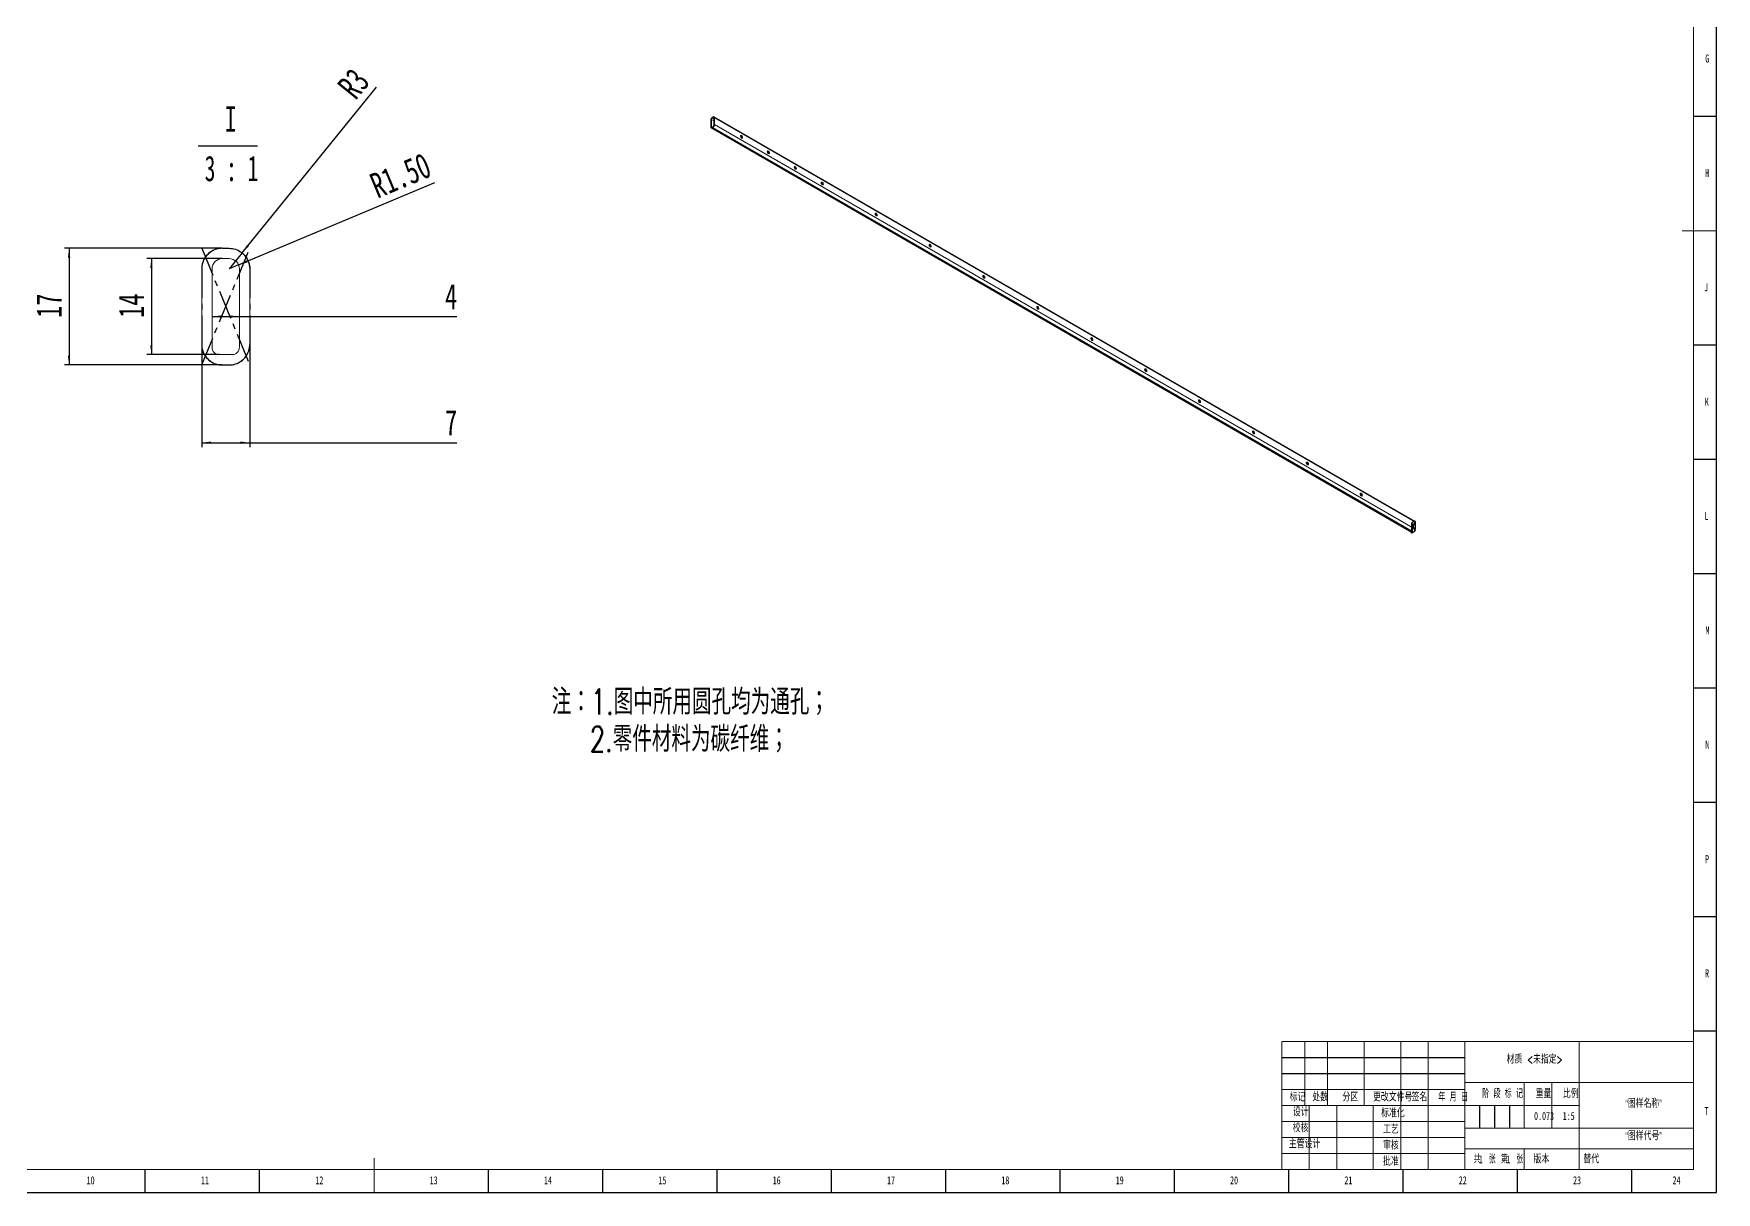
# Model space of a CAD drawing. Header units: millimetres. Extents: x 0 to 1189, y 0 to 841.
# Drawn here: x 453 to 1189, y 0 to 507 of the extents above; entities that cross this region are included whole.
import ezdxf

# ---------------------------------------------------------------- set-up
doc = ezdxf.new("R2010")
doc.units = ezdxf.units.MM
doc.header["$PDSIZE"] = -1
doc.linetypes.add('CENTERX2', pattern=[20.32, 12.7, -2.54, 2.54, -2.54])
for name, color, linetype in [('10', 7, 'Continuous'), ('5', 7, 'Continuous'), ('9', 7, 'Continuous'), ('SLD-0', 7, 'Continuous')]:
    doc.layers.add(name, color=color, linetype=linetype)
doc.styles.add('SLDTEXTSTYLE0', font='TXT', dxfattribs={"width": 0.7, "bigfont": 'bigfont'})
doc.styles.add('SLDTEXTSTYLE1', font='TXT', dxfattribs={"width": 0.6, "bigfont": 'bigfont'})
doc.styles.add('SLDTEXTSTYLE2', font='TXT', dxfattribs={"width": 0.614286, "bigfont": 'bigfont'})
doc.styles.add('SLDTEXTSTYLE3', font='TXT', dxfattribs={"width": 0.62, "bigfont": 'bigfont'})
doc.styles.add('SLDTEXTSTYLE5', font='TXT', dxfattribs={"width": 0.7})
doc.styles.add('SLDTEXTSTYLE7', font='TXT', dxfattribs={"width": 0.62})
doc.dimstyles.new('SLDDIMSTYLE3', dxfattribs={"dimtxt": 11.850439, "dimasz": 4.08, "dimexe": 0, "dimexo": 0.0625, "dimgap": 2.96261, "dimtad": 2, "dimlfac": 0.333333, "dimrnd": 1e-09, "dimzin": 4, "dimdsep": 46, "dimtxsty": 'SLDTEXTSTYLE5', "dimsah": 1, "dimcen": 0, "dimadec": 0, "dimazin": 1, "dimtfac": 1, "dimtofl": 0, "dimtmove": 0, "dimatfit": 3, "dimfxl": 0, "dimfrac": 2, "dimtolj": 1, "dimtzin": 12, "dimarcsym": 0})
doc.dimstyles.new('SLDDIMSTYLE4', dxfattribs={"dimtxt": 11.850439, "dimasz": 4.08, "dimexe": 0, "dimexo": 0.0625, "dimgap": 2.96261, "dimtad": 2, "dimlfac": 0.333333, "dimrnd": 1e-09, "dimzin": 12, "dimdsep": 46, "dimtxsty": 'SLDTEXTSTYLE5', "dimsah": 1, "dimcen": 0.09, "dimadec": 0, "dimazin": 3, "dimtfac": 1, "dimtofl": 0, "dimtmove": 0, "dimatfit": 3, "dimfxl": 0, "dimfrac": 2, "dimtolj": 1, "dimtzin": 12, "dimarcsym": 0})
doc.dimstyles.new('SLDDIMSTYLE5', dxfattribs={"dimtxt": 11.850439, "dimasz": 4.08, "dimexe": 0, "dimexo": 0.0625, "dimgap": 2.96261, "dimtad": 2, "dimlfac": 0.333333, "dimrnd": 1e-09, "dimzin": 12, "dimdsep": 46, "dimtxsty": 'SLDTEXTSTYLE5', "dimsah": 1, "dimcen": 0, "dimadec": 0, "dimazin": 3, "dimtfac": 1, "dimtofl": 0, "dimtmove": 0, "dimatfit": 3, "dimfxl": 0, "dimfrac": 2, "dimtolj": 1, "dimtzin": 12, "dimarcsym": 0})

# ---------------------------------------------------------------- blocks, each defined once
blk = doc.blocks.new('SW_NOTE_0')
at = {"layer": '10', "color": 0, "char_height": 11.1125, "attachment_point": 1, "style": 'SLDTEXTSTYLE0'}
for s, insert in [('\\M+1928D\\M+181461.图\\M+19286\\M+18F8A\\M+19770圆\\M+18D45\\M+18BCF为\\M+192CA\\M+18D45\\M+18147', (0, 14.32)), ('2.\\M+197EB\\M+18C8F\\M+18DDE\\M+197BF为碳纤维\\M+18147', (16.67, -1.99))]:
    blk.add_mtext(s, dxfattribs=dict(at, insert=insert))
blk = doc.blocks.new('_D_16')
at = {"layer": '10'}
for q in [(628.66, 441.55), (538.66, 403.79)]:
    blk.add_line((542.81, 405.53), q, dxfattribs=at)
blk.add_solid([(542.81, 405.53), (546.76, 406.64), (546.37, 407.58)], dxfattribs=at)
at = {"layer": '10', "insert": (599.22, 444.7), "char_height": 11.113, "attachment_point": 1, "rotation": 22.75781, "style": 'SLDTEXTSTYLE5'}
blk.add_mtext('R1.50', dxfattribs=at)
blk = doc.blocks.new('_D_17')
at = {"layer": '10'}
for p, q in [((535.66, 408.29), (502.66, 408.29)), ((504.66, 408.29), (504.66, 366.29)), ((534.45, 366.29), (502.66, 366.29))]:
    blk.add_line(p, q, dxfattribs=at)
for points in [[(504.66, 408.29), (504.15, 404.21), (505.16, 404.21)], [(504.66, 366.29), (505.16, 370.37), (504.15, 370.37)]]:
    blk.add_solid(points, dxfattribs=at)
at = {"layer": '10', "insert": (490.33, 382.41), "char_height": 11.113, "attachment_point": 1, "rotation": 90, "style": 'SLDTEXTSTYLE5'}
blk.add_mtext('14', dxfattribs=at)
blk = doc.blocks.new('_D_18')
at = {"layer": '10'}
for p, q in [((526.66, 370.79), (526.66, 325.79)), ((547.66, 370.79), (547.66, 325.79)), ((526.66, 327.79), (547.66, 327.79)), ((547.66, 327.79), (638.25, 327.79))]:
    blk.add_line(p, q, dxfattribs=at)
for points in [[(526.66, 327.79), (530.74, 327.28), (530.74, 328.3)], [(547.66, 327.79), (543.58, 328.3), (543.58, 327.28)]]:
    blk.add_solid(points, dxfattribs=at)
at = {"layer": '10', "insert": (633.06, 342.12), "char_height": 11.11, "attachment_point": 1, "style": 'SLDTEXTSTYLE5'}
blk.add_mtext('7', dxfattribs=at)
blk = doc.blocks.new('_D_19')
at = {"layer": '10'}
for p, q in [((535.66, 412.79), (466.66, 412.79)), ((468.66, 412.79), (468.66, 361.79)), ((535.66, 361.79), (466.66, 361.79))]:
    blk.add_line(p, q, dxfattribs=at)
for points in [[(468.66, 412.79), (468.15, 408.71), (469.16, 408.71)], [(468.66, 361.79), (469.16, 365.87), (468.15, 365.87)]]:
    blk.add_solid(points, dxfattribs=at)
at = {"layer": '10', "insert": (454.33, 382.41), "char_height": 11.113, "attachment_point": 1, "rotation": 90, "style": 'SLDTEXTSTYLE5'}
blk.add_mtext('17', dxfattribs=at)
blk = doc.blocks.new('_D_20')
at = {"layer": '10'}
for q in [(603.02, 483.29), (538.66, 403.79)]:
    blk.add_line((544.32, 410.79), q, dxfattribs=at)
blk.add_solid([(544.32, 410.79), (547.28, 413.64), (546.49, 414.28)], dxfattribs=at)
at = {"layer": '10', "insert": (585.37, 484.22), "char_height": 11.113, "attachment_point": 1, "rotation": 51.0058, "style": 'SLDTEXTSTYLE5'}
blk.add_mtext('R3', dxfattribs=at)
blk = doc.blocks.new('_D_21')
at = {"layer": '10'}
for p, q in [((531.16, 382.95), (543.16, 382.95)), ((543.16, 382.95), (638.25, 382.95))]:
    blk.add_line(p, q, dxfattribs=at)
for points in [[(531.16, 382.95), (535.24, 382.44), (535.24, 383.45)], [(543.16, 382.95), (539.08, 383.45), (539.08, 382.44)]]:
    blk.add_solid(points, dxfattribs=at)
at = {"layer": '10', "insert": (633.06, 397.27), "char_height": 11.11, "attachment_point": 1, "style": 'SLDTEXTSTYLE5'}
blk.add_mtext('4', dxfattribs=at)
blk = doc.blocks.new('SW_NOTE_1')
at = {"layer": '10', "color": 0}
blk.add_line((-12.14, -2.9), (13.79, -2.9), dxfattribs=at)
at = {"layer": '10', "color": 0, "attachment_point": 2}
for s, insert, char_height, style in [('I', (2.08, 14.32), 11.11, 'SLDTEXTSTYLE5'), ('3 : 1', (2.44, -7.3), 11.113, 'SLDTEXTSTYLE7')]:
    blk.add_mtext(s, dxfattribs=dict(at, insert=insert, char_height=char_height, style=style))

msp = doc.modelspace()

# ---------------------------------------------------------------- linework, layer by layer
at = {"color": 7, "linetype": 'Continuous', "lineweight": 15}
for p, q in [((749.2388, 468.919), (749.2388, 465.925)), ((749.4459, 465.4672), (1055.8589, 288.5788)), ((749.5923, 466.0195), (749.5923, 469.1231)), ((750.2765, 466.1158), (749.851, 465.8702)), ((750.1816, 470.2798), (749.9459, 470.1438)), ((749.9459, 469.7355), (750.1816, 469.8716)), ((749.9459, 465.5167), (750.1816, 465.6528)), ((749.9459, 465.5167), (1056.3588, 288.6283)), ((750.1816, 465.6528), (1056.5945, 288.7644)), ((750.5352, 469.6674), (750.5352, 466.5638)), ((1057.0945, 293.4409), (750.6816, 470.3293)), ((750.8887, 466.8775), (750.8887, 469.8715)), ((750.8887, 469.8715), (1057.3016, 292.9831)), ((750.8887, 466.8775), (1057.3016, 289.9891)), ((762.3203, 461.9114), (762.2144, 461.9586)), ((774.1054, 455.108), (773.9996, 455.1552)), ((785.8905, 448.3046), (785.7847, 448.3518)), ((797.6756, 441.5012), (797.5698, 441.5484)), ((538.6561, 412.791), (535.6561, 412.791)), ((535.6561, 408.291), (538.6561, 408.291)), ((526.6561, 403.791), (526.6561, 370.791)), ((531.1561, 369.5826), (531.1561, 403.791)), ((543.1561, 403.791), (543.1561, 369.5826)), ((547.6561, 370.791), (547.6561, 403.791)), ((539.8645, 366.291), (534.4477, 366.291)), ((535.6561, 361.791), (538.6561, 361.791)), ((1056.3588, 288.6283), (1056.5945, 288.7644)), ((1057.3016, 289.9891), (1057.3016, 292.9831))]:
    msp.add_line(p, q, dxfattribs=at)
at = {"color": 8, "linetype": 'Continuous', "lineweight": 15}
for p, q in [((749.5923, 469.1231), (750.5351, 468.5789)), ((749.5923, 466.0195), (749.851, 465.8702)), ((749.9459, 469.7355), (750.5351, 469.3953)), ((750.1816, 469.8716), (750.5352, 469.6675)), ((762.2024, 461.8435), (762.6319, 461.5956)), ((773.9875, 455.0401), (774.417, 454.7921)), ((785.7726, 448.2367), (786.2021, 447.9888)), ((797.5577, 441.4333), (797.9872, 441.1853)), ((821.128, 427.8265), (821.5575, 427.5785)), ((844.6982, 414.2197), (845.1277, 413.9718)), ((868.2684, 400.6129), (868.6979, 400.3649)), ((891.8387, 387.0061), (892.2681, 386.7581)), ((915.4089, 373.3993), (915.8384, 373.1513)), ((938.9791, 359.7925), (939.4086, 359.5445)), ((962.5493, 346.1857), (962.9788, 345.9377)), ((986.1196, 332.5789), (986.549, 332.3309)), ((1009.6898, 318.9721), (1010.1193, 318.7241)), ((1033.26, 305.3653), (1033.6895, 305.1173))]:
    msp.add_line(p, q, dxfattribs=at)
at = {"color": 7, "linetype": 'CENTERX2'}
for p, q in [((526.6561, 412.791), (547.6561, 361.791)), ((526.6561, 361.791), (547.6561, 412.791)), ((532.2119, 412.1059), (531.5702, 411.81)), ((532.8749, 412.3505), (532.2119, 412.1059)), ((533.5551, 412.5423), (532.8749, 412.3505)), ((534.2482, 412.6802), (533.5551, 412.5423)), ((534.9499, 412.7632), (534.2482, 412.6802)), ((535.6561, 412.791), (534.9499, 412.7632)), ((535.6561, 412.791), (538.6561, 412.791)), ((538.6561, 412.791), (539.3622, 412.7632)), ((539.3622, 412.7632), (540.064, 412.6802)), ((540.064, 412.6802), (540.7571, 412.5423)), ((540.7571, 412.5423), (541.4372, 412.3505)), ((541.4372, 412.3505), (542.1002, 412.1059)), ((542.1002, 412.1059), (542.742, 411.81)), ((526.7669, 405.1989), (526.6838, 404.4971)), ((526.9047, 405.892), (526.7669, 405.1989)), ((527.0966, 406.5721), (526.9047, 405.892)), ((527.3412, 407.2351), (527.0966, 406.5721)), ((527.637, 407.8769), (527.3412, 407.2351)), ((527.9823, 408.4935), (527.637, 407.8769)), ((528.3749, 409.081), (527.9823, 408.4935)), ((528.8124, 409.636), (528.3749, 409.081)), ((529.2921, 410.1549), (528.8124, 409.636)), ((529.811, 410.6346), (529.2921, 410.1549)), ((530.366, 411.0721), (529.811, 410.6346)), ((530.9536, 411.4647), (530.366, 411.0721)), ((531.5702, 411.81), (530.9536, 411.4647)), ((542.742, 411.81), (543.3586, 411.4647)), ((543.3586, 411.4647), (543.9461, 411.0721)), ((543.9461, 411.0721), (544.5011, 410.6346)), ((544.5011, 410.6346), (545.02, 410.1549)), ((545.02, 410.1549), (545.4997, 409.636)), ((545.4997, 409.636), (545.9372, 409.081)), ((545.9372, 409.081), (546.3298, 408.4935)), ((546.3298, 408.4935), (546.6751, 407.8769)), ((546.6751, 407.8769), (546.971, 407.2351)), ((546.971, 407.2351), (547.2156, 406.5721)), ((547.2156, 406.5721), (547.4074, 405.892)), ((547.4074, 405.892), (547.5453, 405.1989)), ((547.5453, 405.1989), (547.6283, 404.4971)), ((526.6838, 404.4971), (526.6561, 403.791)), ((526.6561, 403.791), (526.6561, 370.791)), ((547.6283, 404.4971), (547.6561, 403.791)), ((547.6561, 403.791), (547.6561, 370.791)), ((526.6561, 370.791), (526.6838, 370.0848)), ((526.6838, 370.0848), (526.7669, 369.3831)), ((526.7669, 369.3831), (526.9047, 368.69)), ((526.9047, 368.69), (527.0966, 368.0098)), ((527.0966, 368.0098), (527.3412, 367.3468)), ((546.971, 367.3468), (547.2156, 368.0098)), ((547.2156, 368.0098), (547.4074, 368.69)), ((547.4074, 368.69), (547.5453, 369.3831)), ((547.5453, 369.3831), (547.6283, 370.0848)), ((547.6283, 370.0848), (547.6561, 370.791)), ((527.3412, 367.3468), (527.637, 366.705)), ((527.637, 366.705), (527.9823, 366.0885)), ((527.9823, 366.0885), (528.3749, 365.5009)), ((528.3749, 365.5009), (528.8124, 364.9459)), ((528.8124, 364.9459), (529.2921, 364.427)), ((529.2921, 364.427), (529.811, 363.9473)), ((529.811, 363.9473), (530.366, 363.5098)), ((530.366, 363.5098), (530.9536, 363.1172)), ((530.9536, 363.1172), (531.5702, 362.7719)), ((531.5702, 362.7719), (532.2119, 362.476)), ((532.2119, 362.476), (532.8749, 362.2315)), ((532.8749, 362.2315), (533.5551, 362.0396)), ((533.5551, 362.0396), (534.2482, 361.9018)), ((534.2482, 361.9018), (534.9499, 361.8187)), ((534.9499, 361.8187), (535.6561, 361.791)), ((535.6561, 361.791), (538.6561, 361.791)), ((538.6561, 361.791), (539.3622, 361.8187)), ((539.3622, 361.8187), (540.064, 361.9018)), ((540.064, 361.9018), (540.7571, 362.0396)), ((540.7571, 362.0396), (541.4372, 362.2315)), ((541.4372, 362.2315), (542.1002, 362.476)), ((542.1002, 362.476), (542.742, 362.7719)), ((542.742, 362.7719), (543.3586, 363.1172)), ((543.3586, 363.1172), (543.9461, 363.5098)), ((543.9461, 363.5098), (544.5011, 363.9473)), ((544.5011, 363.9473), (545.02, 364.427)), ((545.02, 364.427), (545.4997, 364.9459)), ((545.4997, 364.9459), (545.9372, 365.5009)), ((545.9372, 365.5009), (546.3298, 366.0885)), ((546.3298, 366.0885), (546.6751, 366.705)), ((546.6751, 366.705), (546.971, 367.3468)), ((1055.6517, 288.2201), (1057.3016, 293.7996)), ((1055.6517, 292.8471), (1057.3016, 289.1726))]:
    msp.add_line(p, q, dxfattribs=at)
at = {"color": 7, "linetype": 'Continuous'}
for p, q in [((1055.6517, 292.0306), (1055.6517, 289.0366)), ((1056.3588, 293.2553), (1056.5945, 293.3914)), ((1056.3588, 288.6283), (1056.5945, 288.7644)), ((1057.3016, 292.9831), (1057.3016, 289.9891))]:
    msp.add_line(p, q, dxfattribs=at)
at = {"color": 7, "linetype": 'Continuous', "lineweight": 15, "flags": 128}
for points in [[(762.2024, 461.8432), (762.2383, 462.0308), (762.3405, 462.1485), (762.4934, 462.1782), (762.6738, 462.1155), (762.8542, 461.9699), (763.0071, 461.7636), (763.1093, 461.528), (763.1452, 461.299), (763.1093, 461.1114), (763.0071, 460.9938), (762.8542, 460.9641), (762.6738, 461.0267), (762.4934, 461.1723), (762.3405, 461.3786), (762.2383, 461.6142), (762.2024, 461.8432)], [(773.9875, 455.0398), (774.0234, 455.2275), (774.1256, 455.3451), (774.2785, 455.3748), (774.4589, 455.3121), (774.6393, 455.1665), (774.7923, 454.9602), (774.8945, 454.7246), (774.9303, 454.4956), (774.8945, 454.308), (774.7923, 454.1904), (774.6393, 454.1606), (774.4589, 454.2234), (774.2785, 454.3689), (774.1256, 454.5752), (774.0234, 454.8108), (773.9875, 455.0398)], [(785.7726, 448.2364), (785.8085, 448.424), (785.9107, 448.5417), (786.0636, 448.5714), (786.244, 448.5087), (786.4244, 448.3631), (786.5774, 448.1568), (786.6796, 447.9212), (786.7154, 447.6922), (786.6796, 447.5046), (786.5774, 447.387), (786.4244, 447.3572), (786.244, 447.4199), (786.0636, 447.5655), (785.9107, 447.7718), (785.8085, 448.0074), (785.7726, 448.2364)], [(797.5577, 441.433), (797.5936, 441.6206), (797.6958, 441.7383), (797.8488, 441.768), (798.0291, 441.7053), (798.2096, 441.5597), (798.3625, 441.3534), (798.4647, 441.1178), (798.5005, 440.8888), (798.4647, 440.7012), (798.3625, 440.5836), (798.2096, 440.5538), (798.0291, 440.6166), (797.8488, 440.7621), (797.6958, 440.9684), (797.5936, 441.204), (797.5577, 441.433)], [(821.128, 427.8262), (821.1639, 428.0138), (821.2661, 428.1315), (821.419, 428.1612), (821.5994, 428.0985), (821.7798, 427.9529), (821.9327, 427.7466), (822.0349, 427.511), (822.0708, 427.282), (822.0349, 427.0944), (821.9327, 426.9768), (821.7798, 426.947), (821.5994, 427.0097), (821.419, 427.1553), (821.2661, 427.3616), (821.1639, 427.5972), (821.128, 427.8262)], [(844.6982, 414.2194), (844.7341, 414.407), (844.8363, 414.5247), (844.9892, 414.5544), (845.1696, 414.4917), (845.35, 414.3461), (845.5029, 414.1398), (845.6051, 413.9042), (845.641, 413.6752), (845.6051, 413.4876), (845.5029, 413.37), (845.35, 413.3402), (845.1696, 413.4029), (844.9892, 413.5485), (844.8363, 413.7548), (844.7341, 413.9904), (844.6982, 414.2194)], [(868.2684, 400.6126), (868.3043, 400.8002), (868.4065, 400.9178), (868.5594, 400.9476), (868.7398, 400.8849), (868.9202, 400.7393), (869.0732, 400.533), (869.1753, 400.2974), (869.2112, 400.0684), (869.1753, 399.8808), (869.0732, 399.7631), (868.9202, 399.7334), (868.7398, 399.7961), (868.5594, 399.9417), (868.4065, 400.148), (868.3043, 400.3836), (868.2684, 400.6126)], [(891.8386, 387.0058), (891.8745, 387.1934), (891.9767, 387.3111), (892.1297, 387.3408), (892.3101, 387.2781), (892.4905, 387.1325), (892.6434, 386.9262), (892.7456, 386.6906), (892.7815, 386.4616), (892.7456, 386.274), (892.6434, 386.1564), (892.4905, 386.1266), (892.3101, 386.1893), (892.1297, 386.3349), (891.9767, 386.5412), (891.8745, 386.7768), (891.8386, 387.0058)], [(915.4089, 373.399), (915.4448, 373.5866), (915.547, 373.7042), (915.6999, 373.734), (915.8803, 373.6713), (916.0607, 373.5257), (916.2136, 373.3194), (916.3158, 373.0838), (916.3517, 372.8548), (916.3158, 372.6672), (916.2136, 372.5495), (916.0607, 372.5198), (915.8803, 372.5825), (915.6999, 372.7281), (915.547, 372.9344), (915.4448, 373.17), (915.4089, 373.399)], [(938.9791, 359.7922), (939.015, 359.9798), (939.1172, 360.0975), (939.2701, 360.1272), (939.4505, 360.0645), (939.6309, 359.9189), (939.7838, 359.7126), (939.886, 359.477), (939.9219, 359.248), (939.886, 359.0604), (939.7838, 358.9427), (939.6309, 358.913), (939.4505, 358.9757), (939.2701, 359.1213), (939.1172, 359.3276), (939.015, 359.5632), (938.9791, 359.7922)], [(962.5493, 346.1854), (962.5852, 346.373), (962.6874, 346.4906), (962.8403, 346.5204), (963.0207, 346.4577), (963.2011, 346.3121), (963.3541, 346.1058), (963.4563, 345.8702), (963.4921, 345.6412), (963.4563, 345.4536), (963.3541, 345.3359), (963.2011, 345.3062), (963.0207, 345.3689), (962.8403, 345.5145), (962.6874, 345.7208), (962.5852, 345.9564), (962.5493, 346.1854)], [(986.1196, 332.5786), (986.1554, 332.7662), (986.2576, 332.8838), (986.4106, 332.9136), (986.591, 332.8509), (986.7714, 332.7053), (986.9243, 332.499), (987.0265, 332.2634), (987.0624, 332.0344), (987.0265, 331.8468), (986.9243, 331.7291), (986.7714, 331.6994), (986.591, 331.7621), (986.4106, 331.9077), (986.2576, 332.114), (986.1554, 332.3496), (986.1196, 332.5786)], [(1009.6898, 318.9718), (1009.7257, 319.1594), (1009.8279, 319.277), (1009.9808, 319.3068), (1010.1612, 319.2441), (1010.3416, 319.0985), (1010.4945, 318.8922), (1010.5967, 318.6566), (1010.6326, 318.4276), (1010.5967, 318.24), (1010.4945, 318.1223), (1010.3416, 318.0926), (1010.1612, 318.1553), (1009.9808, 318.3009), (1009.8279, 318.5072), (1009.7257, 318.7428), (1009.6898, 318.9718)], [(1033.26, 305.365), (1033.2959, 305.5526), (1033.3981, 305.6702), (1033.551, 305.7), (1033.7314, 305.6372), (1033.9118, 305.4917), (1034.0647, 305.2854), (1034.1669, 305.0498), (1034.2028, 304.8208), (1034.1669, 304.6332), (1034.0647, 304.5155), (1033.9118, 304.4858), (1033.7314, 304.5485), (1033.551, 304.6941), (1033.3981, 304.9004), (1033.2959, 305.136), (1033.26, 305.365)]]:
    msp.add_lwpolyline(points, dxfattribs=at)
at = {"color": 7, "linetype": 'Continuous', "flags": 128}
for points in [[(1056.3588, 293.2553), (1056.2209, 293.16), (1056.0882, 293.037), (1055.966, 292.8909), (1055.8588, 292.7275), (1055.7709, 292.553), (1055.7055, 292.3742), (1055.6653, 292.1977), (1055.6517, 292.0306)], [(1055.6517, 289.0366), (1055.6653, 288.8852), (1055.7055, 288.7552), (1055.7709, 288.6518), (1055.8588, 288.5788), (1055.966, 288.5391), (1056.0882, 288.5342), (1056.2209, 288.5643), (1056.3588, 288.6283)], [(1056.5945, 293.3914), (1056.7325, 293.4554), (1056.8651, 293.4855), (1056.9874, 293.4806), (1057.0945, 293.4409), (1057.1825, 293.3679), (1057.2478, 293.2645), (1057.2881, 293.1345), (1057.3016, 292.9831)], [(1056.5945, 288.7644), (1056.7325, 288.8597), (1056.8651, 288.9827), (1056.9874, 289.1287), (1057.0945, 289.2922), (1057.1825, 289.4667), (1057.2478, 289.6455), (1057.2881, 289.822), (1057.3016, 289.9891)]]:
    msp.add_lwpolyline(points, dxfattribs=at)
at = {"color": 7, "linetype": 'Continuous', "lineweight": 15}
for centre, radius, start, end in [((749.6699, 465.8551), 0.4367, 170.7859829, 309.2032519), ((750.774, 468.8492), 1.5368, 122.6054953, 177.3945091), ((749.75, 465.9939), 0.1597, 170.7860019, 309.2032516), ((750.36, 469.0882), 0.7684, 122.6054987, 177.394505), ((750.4576, 469.9414), 0.4367, 350.7859829, 129.2032519), ((750.3196, 469.7024), 0.2184, 350.7859898, 129.2032469), ((749.3535, 466.9474), 1.5368, 302.6054953, 357.3945091), ((749.9737, 466.5893), 0.5621, 302.6054976, 357.3945005), ((761.8264, 461.0888), 0.9594, 353.4630263, 59.0222589), ((773.6117, 454.2855), 0.9593, 353.4563932, 59.028887), ((785.3968, 447.4821), 0.9593, 353.456517, 59.0267703), ((797.1818, 440.6786), 0.9594, 353.4620607, 59.023211), ((820.8008, 427.0931), 0.9137, 351.7849823, 68.2102581), ((535.6561, 403.791), 9, 90.0000153, 179.9999925), ((538.6561, 403.791), 9, 0.0000075, 89.9999847), ((844.3711, 413.4863), 0.9137, 351.7853622, 68.2097633), ((535.6561, 403.791), 4.5, 90.0000293, 179.9999773), ((538.6561, 403.791), 4.5, 0.0000227, 89.9999707), ((867.9413, 399.8796), 0.9137, 351.7820048, 68.2123225), ((891.5115, 386.2727), 0.9137, 351.7849949, 68.2093392), ((535.6561, 370.791), 9, 180.0000075, 269.9999847), ((534.4477, 369.5826), 3.2916, 180.0000312, 269.9999719), ((538.6561, 370.791), 9, 270.0000153, 359.9999925), ((539.8645, 369.5826), 3.2916, 270.0000281, 359.9999688), ((915.0818, 372.6659), 0.9137, 351.7820114, 68.2123179), ((938.652, 359.0591), 0.9137, 351.7834914, 68.2108335), ((962.2222, 345.4523), 0.9137, 351.7834926, 68.2108347), ((985.7924, 331.8455), 0.9137, 351.7848563, 68.2098822), ((1009.3627, 318.2387), 0.9137, 351.7844211, 68.2103174), ((1032.9329, 304.6319), 0.9137, 351.7839389, 68.2106968), ((1056.0659, 289.0372), 0.503, 245.6928922, 305.6175388), ((1055.7664, 290.059), 1.5368, 302.6054953, 357.3945091), ((1056.8259, 293.0436), 0.4795, 352.7452643, 55.9425572)]:
    msp.add_arc(centre, radius, start, end, dxfattribs=at)
at = {"color": 7, "linetype": 'Continuous'}
msp.add_point((1056.4767, 291.0098), dxfattribs=at)
at = {"layer": '5', "color": 7}
for p, q in [((1189, 0), (1189, 841)), ((999, 59), (1079, 59)), ((999, 52), (1079, 52)), ((1085.5, 38), (1085.5, 28)), ((1092, 38), (1092, 28)), ((1098.5, 38), (1098.5, 28)), ((0, 0), (1189, 0))]:
    msp.add_line(p, q, dxfattribs=at)
at = {"layer": '5', "color": 7, "lineweight": 15}
for p, q in [((1179, 10), (1179, 831.0501)), ((999, 66), (1179, 66)), ((999, 66), (999, 10)), ((1009, 66), (1009, 38)), ((1019, 66), (1019, 38)), ((1035, 66), (1035, 38)), ((1051, 66), (1051, 10)), ((1063, 66), (1063, 10)), ((1079, 66), (1079, 10)), ((1129, 66), (1129, 38)), ((999, 45), (1079, 45)), ((1079, 48), (1179, 48)), ((1105, 48), (1105, 28)), ((1117, 48), (1117, 28)), ((999, 38), (1129, 38)), ((1011, 38), (1011, 10)), ((1023, 38), (1023, 10)), ((1039, 38), (1039, 10)), ((1129, 38), (1129, 10)), ((999, 31), (1079, 31)), ((999, 24), (1079, 24)), ((1079, 28), (1179, 28)), ((999, 17), (1079, 17)), ((1079.0061, 18.9824), (1179, 18.9824)), ((0, 10), (1179, 10))]:
    msp.add_line(p, q, dxfattribs=at)
at = {"layer": '5'}
for p, q in [((1189, 470.5), (1179, 470.5)), ((1189, 370.5), (1179, 370.5)), ((1189, 320.5), (1179, 320.5)), ((1189, 270.5), (1179, 270.5)), ((1189, 220.5), (1179, 220.5)), ((1189, 170.5), (1179, 170.5)), ((1189, 120.5), (1179, 120.5)), ((1189, 70.5), (1179, 70.5)), ((502, 0), (502, 10)), ((552, 0), (552, 10)), ((652, 0), (652, 10)), ((702, 0), (702, 10)), ((752, 0), (752, 10)), ((802, 0), (802, 10)), ((852, 0), (852, 10)), ((902, 0), (902, 10)), ((952, 0), (952, 10)), ((1002, 0), (1002, 10)), ((1052, 0), (1052, 10)), ((1102, 0), (1102, 10)), ((1152, 0), (1152, 10))]:
    msp.add_line(p, q, dxfattribs=at)
at = {"layer": '5', "lineweight": 15}
for p, q in [((1189, 420.5), (1174, 420.5)), ((602, 0), (602, 15)), ((1105, 18.9824), (1105, 10))]:
    msp.add_line(p, q, dxfattribs=at)

# ---------------------------------------------------------------- block references
at = {"layer": '10'}
for name, p in [('SW_NOTE_1', (537.2341, 460.5766)), ('SW_NOTE_0', (679.7048, 205.7252))]:
    msp.add_blockref(name, p, dxfattribs=at)

# ---------------------------------------------------------------- texts
at = {"layer": '10', "char_height": 3.5}
for s, insert, attachment_point, style in [('G', (1185.0391, 497.5247), 2, 'SLDTEXTSTYLE5'), ('H', (1184.9297, 447.4381), 2, 'SLDTEXTSTYLE5'), ('J', (1184.5153, 397.5247), 2, 'SLDTEXTSTYLE5'), ('K', (1184.8203, 347.4381), 2, 'SLDTEXTSTYLE5'), ('L', (1184.6806, 297.5247), 2, 'SLDTEXTSTYLE5'), ('M', (1185.0974, 247.4381), 2, 'SLDTEXTSTYLE5'), ('N', (1185.0488, 197.5247), 2, 'SLDTEXTSTYLE5'), ('P', (1184.9443, 147.4381), 2, 'SLDTEXTSTYLE5'), ('R', (1184.9297, 97.5247), 2, 'SLDTEXTSTYLE5'), ('\\M+18DDE质 <\\M+196A2\\M+18E77\\M+192E8>', (1109.4754, 59.8579), 2, 'SLDTEXTSTYLE0'), ('\\M+18167图样\\M+196BC\\M+18FCC\\M+18168', (1157.1694, 40.5106), 2, 'SLDTEXTSTYLE0'), ('T', (1184.6563, 37.2747), 2, 'SLDTEXTSTYLE5'), ('\\M+18D5A\\M+18A6A', (1007.176, 29.8568), 2, 'SLDTEXTSTYLE0'), ('0.073', (1113.6461, 35.1578), 2, 'SLDTEXTSTYLE5'), ('\\M+18EE5\\M+18AC7设计', (1008.926, 22.8297), 2, 'SLDTEXTSTYLE0'), ('\\M+18167图样\\M+191E3\\M+18D86\\M+18168', (1157.1718, 26.3657), 2, 'SLDTEXTSTYLE0'), ('1', (1085.1099, 16.1881), 1, 'SLDTEXTSTYLE5'), ('1', (1097.1354, 16.1881), 1, 'SLDTEXTSTYLE5'), ('10', (478.0889, 7.0247), 2, 'SLDTEXTSTYLE5'), ('11', (528.0889, 7.0247), 2, 'SLDTEXTSTYLE5'), ('12', (578.0889, 7.0247), 2, 'SLDTEXTSTYLE5'), ('13', (628.0889, 7.0247), 2, 'SLDTEXTSTYLE5'), ('14', (678.0889, 7.0247), 2, 'SLDTEXTSTYLE5'), ('15', (728.0889, 7.0247), 2, 'SLDTEXTSTYLE5'), ('16', (778.0913, 7.0247), 2, 'SLDTEXTSTYLE5'), ('17', (828.0913, 7.0247), 2, 'SLDTEXTSTYLE5'), ('18', (878.0913, 7.0247), 2, 'SLDTEXTSTYLE5'), ('19', (928.0913, 7.0247), 2, 'SLDTEXTSTYLE5'), ('20', (978.0889, 7.0247), 2, 'SLDTEXTSTYLE5'), ('21', (1028.0889, 7.0247), 2, 'SLDTEXTSTYLE5'), ('22', (1078.0889, 7.0247), 2, 'SLDTEXTSTYLE5'), ('23', (1128.0889, 7.0247), 2, 'SLDTEXTSTYLE5'), ('24', (1171.5889, 7.0247), 2, 'SLDTEXTSTYLE5')]:
    msp.add_mtext(s, dxfattribs=dict(at, insert=insert, attachment_point=attachment_point, style=style))
at = {"layer": '10', "color": 7, "insert": (1112.5264, 16.1881), "char_height": 3.5, "attachment_point": 2, "style": 'SLDTEXTSTYLE0'}
msp.add_mtext('\\M+194C5\\M+1967B', dxfattribs=at)
at = {"layer": '9', "color": 7, "char_height": 3.5, "attachment_point": 2}
for s, insert, style in [('阶 \\M+19269 标 记', (1095.5362, 44.8103), 'SLDTEXTSTYLE2'), ('\\M+18F64\\M+197CA', (1113.4015, 44.8103), 'SLDTEXTSTYLE0'), ('\\M+194E4\\M+197E1', (1125.295, 44.8103), 'SLDTEXTSTYLE0'), ('标记', (1005.8211, 43.3062), 'SLDTEXTSTYLE0'), ('设计', (1007.228, 36.7667), 'SLDTEXTSTYLE0'), ('处\\M+19094', (1015.7589, 43.3062), 'SLDTEXTSTYLE0'), ('\\M+195AA\\M+18BE6', (1028.9158, 43.3062), 'SLDTEXTSTYLE0'), ('\\M+18D58\\M+189FC\\M+195B6\\M+18C8F\\M+18D86', (1047.4728, 43.3062), 'SLDTEXTSTYLE0'), ('签\\M+196BC', (1059.1453, 43.3062), 'SLDTEXTSTYLE0'), ('\\M+1944E \\M+18C8E \\M+193FA', (1073.9089, 43.3062), 'SLDTEXTSTYLE3'), ('标\\M+18F79\\M+189BB', (1047.5672, 36.3584), 'SLDTEXTSTYLE0'), ('\\M+18D48艺', (1046.681, 29.2301), 'SLDTEXTSTYLE0'), ('审\\M+18A6A', (1046.6804, 22.2493), 'SLDTEXTSTYLE0'), ('\\M+194E1\\M+18F79', (1046.6624, 15.2155), 'SLDTEXTSTYLE0'), ('\\M+18BA4  张', (1087.69, 16.1881), 'SLDTEXTSTYLE1'), ('\\M+191E6  张', (1099.6754, 16.1881), 'SLDTEXTSTYLE1')]:
    msp.add_mtext(s, dxfattribs=dict(at, insert=insert, style=style))
at = {"layer": 'SLD-0', "char_height": 3.5}
for s, insert, attachment_point, style in [('1:5', (1124.4373, 35.1578), 2, 'SLDTEXTSTYLE5'), ('\\M+191D6\\M+191E3', (1130.8513, 16.1881), 1, 'SLDTEXTSTYLE0')]:
    msp.add_mtext(s, dxfattribs=dict(at, insert=insert, attachment_point=attachment_point, style=style))

# ---------------------------------------------------------------- dimensions: what is measured, and where the dimension line sits
at = {"layer": '10'}
for mpoint, dimstyle, picture, middle in [((544.3192, 410.7859), 'SLDDIMSTYLE5', '_D_20', (599.9259, 479.4686)), ((542.8057, 405.5317), 'SLDDIMSTYLE3', '_D_16', (616.9966, 436.6544))]:
    dim = msp.add_radius_dim(center=(538.6561, 403.791), mpoint=mpoint, dimstyle=dimstyle, dxfattribs=at)
    dim.commit()
    dim.dimension.update_dxf_attribs({"geometry": picture, "text_midpoint": middle, "dimtype": 164})
for base, p1, p2, picture, middle in [((468.6561, 361.791), (535.6561, 412.791), (535.6561, 361.791), '_D_19', (468.6561, 387.5973)), ((504.6561, 366.291), (535.6561, 408.291), (534.4477, 366.291), '_D_17', (504.6561, 387.5973))]:
    dim = msp.add_linear_dim(base=base, p1=p1, p2=p2, angle=90, dimstyle='SLDDIMSTYLE4', dxfattribs=at)
    dim.commit()
    dim.dimension.update_dxf_attribs({"geometry": picture, "text_midpoint": middle, "dimtype": 160})
for base, p1, p2, picture, middle in [((543.1561, 382.9455), (531.1561, 369.5826), (543.1561, 369.5826), '_D_21', (635.6561, 382.9455)), ((547.6561, 327.791), (526.6561, 370.791), (547.6561, 370.791), '_D_18', (635.6561, 327.791))]:
    dim = msp.add_linear_dim(base=base, p1=p1, p2=p2, dimstyle='SLDDIMSTYLE4', dxfattribs=at)
    dim.commit()
    dim.dimension.update_dxf_attribs({"geometry": picture, "text_midpoint": middle, "dimtype": 160})

doc.saveas('drawing.dxf')
